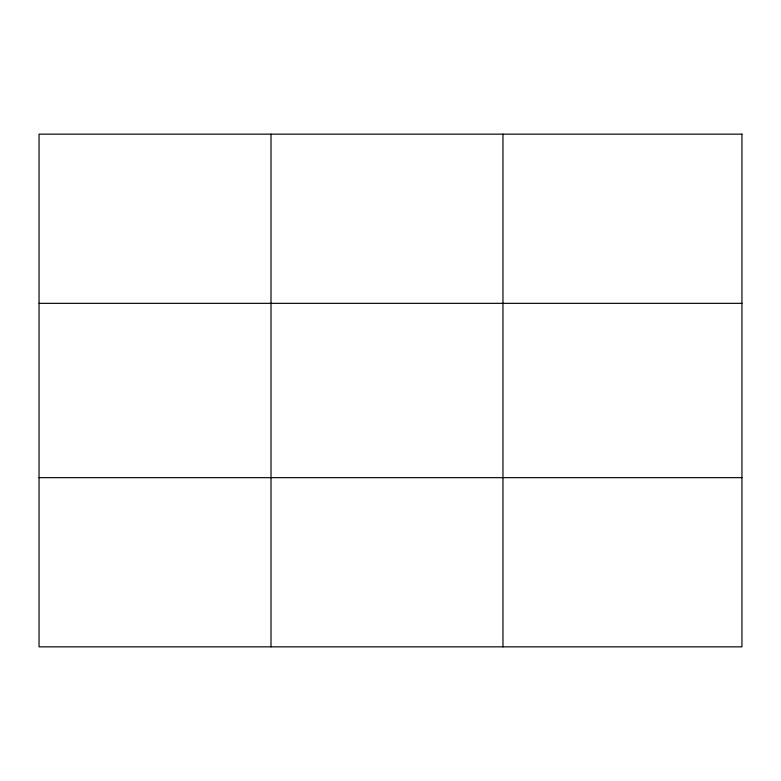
<?xml version="1.0" encoding="UTF-8"?>
<svg xmlns="http://www.w3.org/2000/svg" width="781" height="781" viewBox="0 0 781 781"><rect width="100%" height="100%" fill="white"/><g stroke="black" fill="none" stroke-linecap="round" stroke-linejoin="round"><path stroke-width="1.17" d="M271.007 646.844L271.007 134.156M502.964 646.844L502.964 134.156M39.05 303.34L741.95 303.34M39.05 477.66L741.95 477.66M741.95 134.156L741.95 646.844L39.05 646.844L39.05 134.156L741.95 134.156"/></g></svg>
